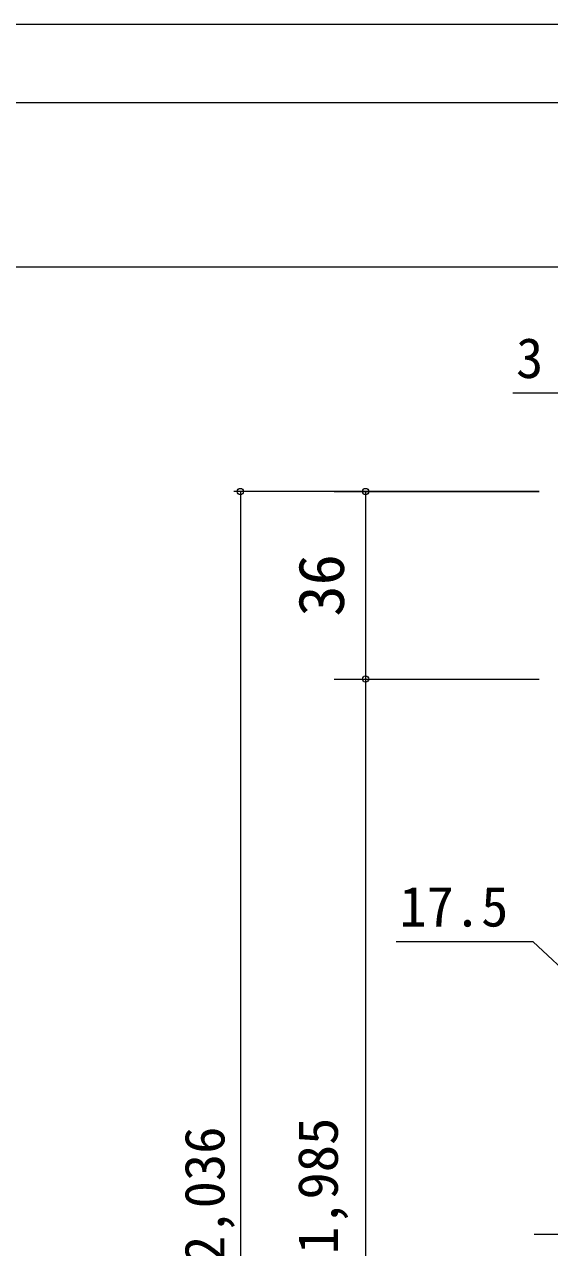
# Model space of a CAD drawing. Units: millimetres on the paper, enlarged 10 times, with parts at other scales. Extents: x -2000 to 2000, y -1385 to 1385.
# Drawn here: x -1365 to -1029, y 602 to 1385 of the extents above; entities that cross this region are included whole.
import ezdxf
from ezdxf.enums import TextEntityAlignment as Align

# ---------------------------------------------------------------- set-up
doc = ezdxf.new("R2010")
doc.units = ezdxf.units.MM
doc.header["$LTSCALE"] = 10
doc.header["$PDMODE"] = 32
doc.header["$PDSIZE"] = 4
doc.linetypes.add('USER4', pattern=[50.8, 31.75, -6.35, 6.35, -6.35])
for name, color, linetype, lineweight in [('1-0_H-SYM', 7, 'Continuous', 20), ('1-1_0', 7, 'Continuous', 20), ('2-0_18', 7, 'Continuous', 18)]:
    doc.layers.add(name, color=color, linetype=linetype, lineweight=lineweight)
doc.styles.add('ＭＳ ゴシック', font='')
doc.styles.get('ＭＳ ゴシック').set_extended_font_data('MS Gothic')

msp = doc.modelspace()

# ---------------------------------------------------------------- linework, layer by layer
at = {"layer": '1-0_H-SYM'}
for p, q in [((-1950, 1335), (380, 1335)), ((-1950, 1335), (380, 1335)), ((-1950, 1230), (380, 1230)), ((-1950, 1230), (380, 1230))]:
    msp.add_line(p, q, dxfattribs=at)
at = {"layer": '1-1_0'}
for p, q in [((-1950, 1335), (380, 1335)), ((-1950, 1230), (380, 1230))]:
    msp.add_line(p, q, dxfattribs=at)
msp.add_lwpolyline([(2000, -1385), (2000, 1385), (-2000, 1385), (-2000, -1385)], dxfattribs=at)
at = {"layer": '2-0_18', "color": 4, "lineweight": 9}
for p, q in [((-1035.11, 1086.11), (-1230.69, 1086.11)), ((-1226.52, 1086.11), (-1226.52, 102.29)), ((-1166.37, 1086.11), (-1035.11, 1086.11)), ((-1146.37, 1086.11), (-1146.37, 966.11)), ((-1166.37, 966.11), (-1035.11, 966.11)), ((-1146.37, 966.11), (-1146.37, 152.29)), ((-1039.08, 797.93), (-1126.81, 797.93)), ((-982.61, 745.11), (-1039.08, 797.93))]:
    msp.add_line(p, q, dxfattribs=at)
at = {"layer": '2-0_18', "linetype": 'USER4', "lineweight": 20}
msp.add_line((-625.11, 610.62), (-1038.44, 610.62), dxfattribs=at)
at = {"layer": '2-0_18', "color": 4, "lineweight": 9}
msp.add_lwpolyline([(-1011.78, 1148.96), (-1021.78, 1148.96), (-1052.05, 1148.96)], dxfattribs=at)
at = {"layer": '2-0_18', "color": 4}
for p in [(-1226.52, 1086.11), (-1146.37, 1086.11), (-1146.37, 966.11)]:
    msp.add_point(p, dxfattribs=at)

# ---------------------------------------------------------------- texts
at = {"layer": '2-0_18', "style": 'ＭＳ ゴシック'}
for s, p in [('3', (-1049.97, 1151.05)), ('17.5', (-1124.72, 800.02))]:
    msp.add_text(s, height=25.66, dxfattribs=at).set_placement(p, align=Align.BOTTOM_LEFT)
for s, height, p in [('36', 29.33, (-1151.37, 1006.11)), ('枠内IH:1,985', 25.66, (-1156.41, 475.75)), ('枠外H:2,036', 25.66, (-1229.03, 487.53))]:
    msp.add_text(s, height=height, rotation=90, dxfattribs=at).set_placement(p, align=Align.BOTTOM_LEFT)

doc.saveas('drawing.dxf')
